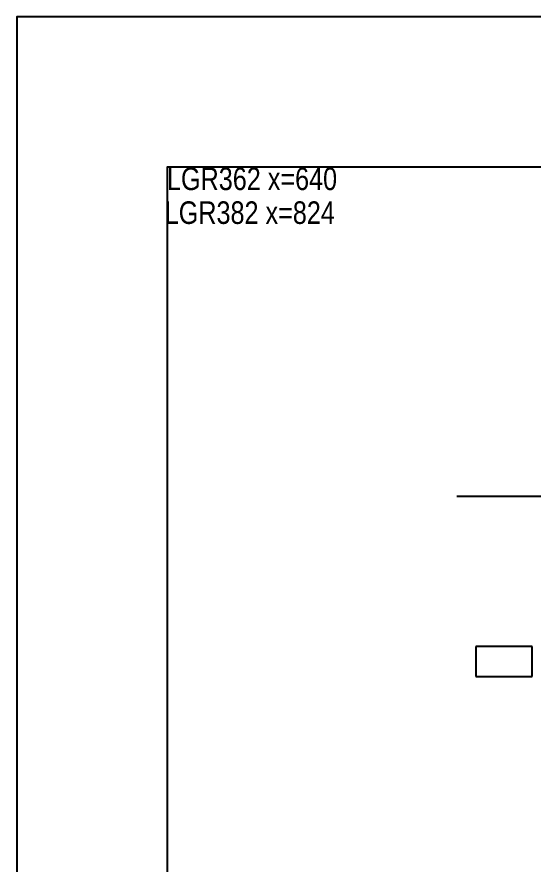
# Model space of a CAD drawing. Header units: millimetres. Extents: x 11004 to 16944, y 3085 to 7285.
# Drawn here: x 11004 to 12379, y 5032 to 7285 of the extents above; entities that cross this region are included whole.
import ezdxf

# ---------------------------------------------------------------- set-up
doc = ezdxf.new("R2010")
doc.units = ezdxf.units.MM
doc.header["$LTSCALE"] = 0.3
doc.layers.add('Nekreslit', color=6, linetype='Continuous', plot=False)
doc.styles.add('SEACAD_Arial', font='arial.ttf', dxfattribs={"width": 0.8})

msp = doc.modelspace()

# ---------------------------------------------------------------- linework, layer by layer
at = {"color": 7, "linetype": 'Continuous'}
for p, q in [((12176, 6010.4), (13128, 6010.4)), ((12376, 5610.4), (12226, 5610.4)), ((12226, 5610.4), (12226, 5530.4)), ((12376, 5530.4), (12376, 5610.4)), ((12226, 5530.4), (12376, 5530.4))]:
    msp.add_line(p, q, dxfattribs=at)
msp.add_line((12226, 5530.4), (12368, 5530.4))
at = {"layer": 'Nekreslit'}
for points in [[(11004.4, 3085.3), (16944.4, 3085.3), (16944.4, 7285.3), (11004.4, 7285.3)], [(11404.4, 3285.3), (15444.4, 3285.3), (15444.4, 6885.3), (11404.4, 6885.3)]]:
    msp.add_lwpolyline(points, close=True, dxfattribs=at)

# ---------------------------------------------------------------- texts
at = {"style": 'SEACAD_Arial', "width": 0.8}
msp.add_text('LGR382 x=824  ', height=60, dxfattribs=at).set_placement((11397.9, 6734.7))
at = {"insert": (11403.9, 6884.7), "char_height": 60, "width": 880.891, "attachment_point": 1, "style": 'SEACAD_Arial'}
msp.add_mtext('LGR362 x=640', dxfattribs=at)

doc.saveas('drawing.dxf')
